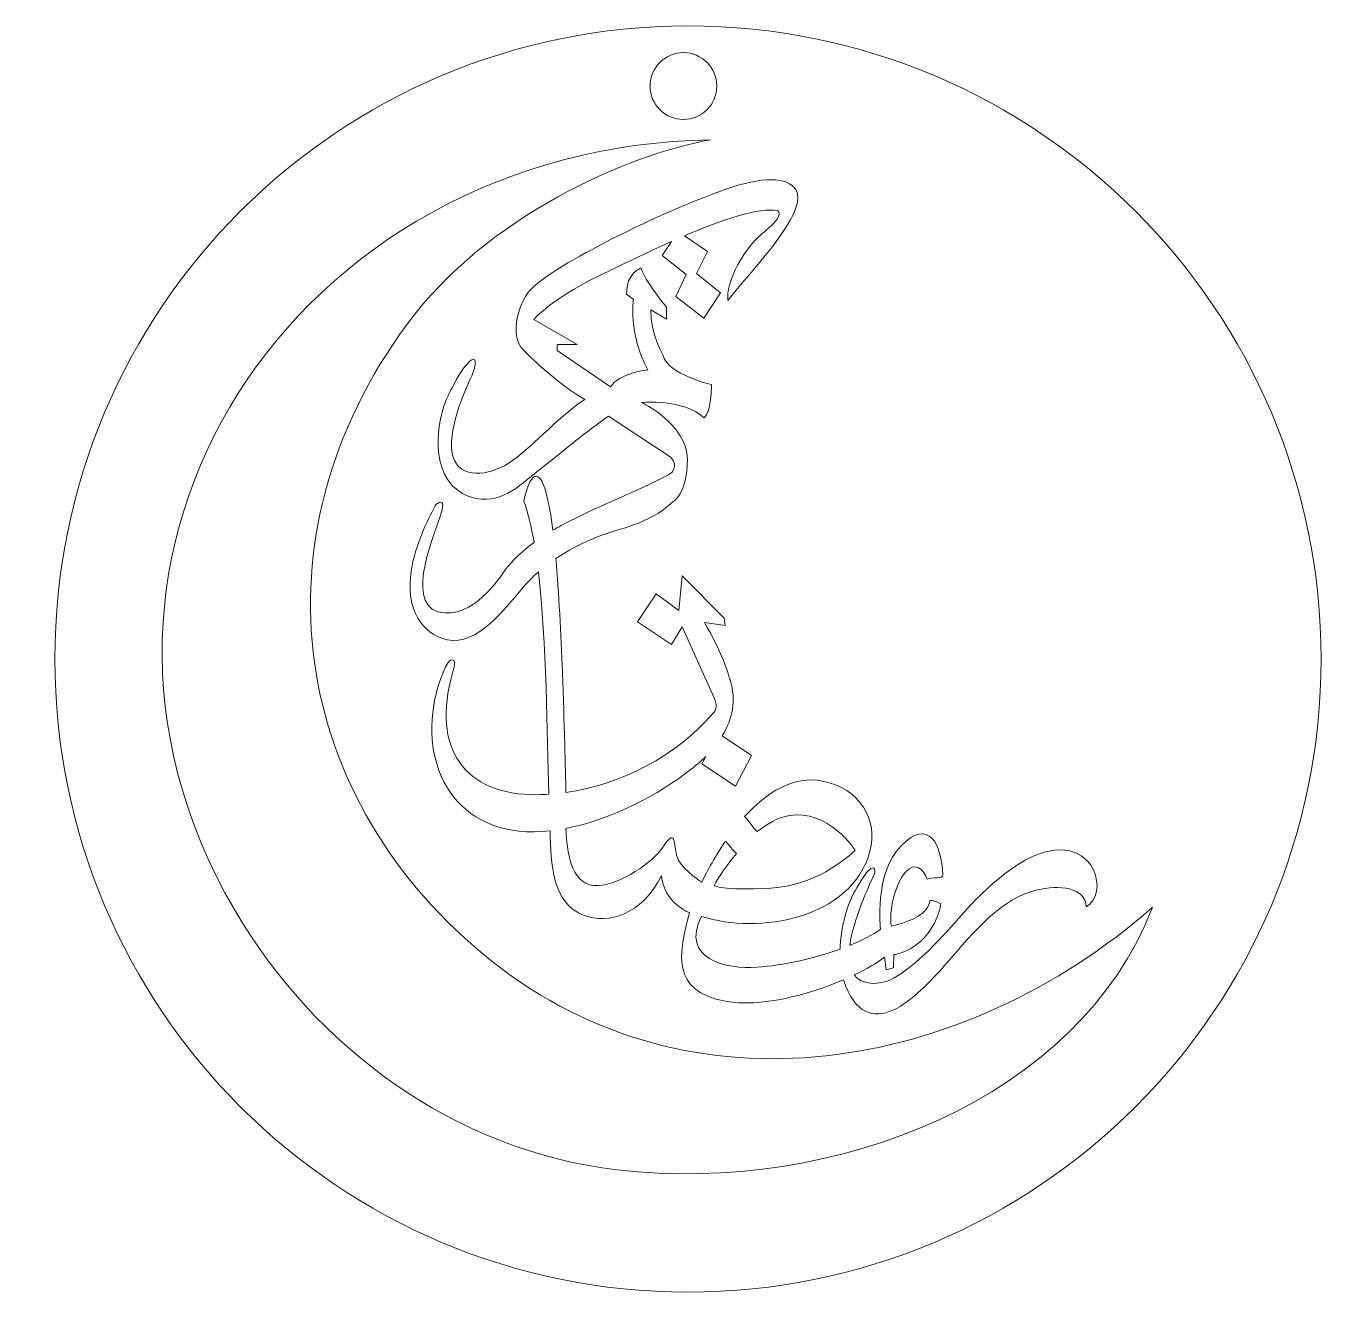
# Model space of a CAD drawing. Header units: millimetres. Extents: x -77 to 73, y -73 to 73.
import ezdxf

# ---------------------------------------------------------------- set-up
doc = ezdxf.new("R2010")
doc.units = ezdxf.units.MM
doc.header["$MEASUREMENT"] = 0
doc.layers.add('Layer 1', color=7, linetype='Continuous')

msp = doc.modelspace()

# ---------------------------------------------------------------- linework, layer by layer
at = {"layer": 'Layer 1', "lineweight": 9}
for points, knots in [([(-0.0001, 73.429), (40.5537, 73.429), (73.429, 40.5538), (73.429, 0.0001), (73.429, -40.5537), (40.5537, -73.429), (-0.0001, -73.429), (-40.5538, -73.429), (-73.429, -40.5537), (-73.429, 0.0001), (-73.429, 40.5538), (-40.5538, 73.429), (-0.0001, 73.429)], [0, 0, 0, 0, 0.25, 0.25, 0.25, 0.5, 0.5, 0.5, 0.75, 0.75, 0.75, 1, 1, 1, 1]), ([(-0.5302, 70.3272), (1.6094, 70.3272), (3.3439, 68.5927), (3.3439, 66.4531), (3.3439, 64.3136), (1.6094, 62.5791), (-0.5302, 62.5791), (-2.6697, 62.5791), (-4.4042, 64.3136), (-4.4042, 66.4531), (-4.4042, 68.5927), (-2.6697, 70.3272), (-0.5302, 70.3272)], [0, 0, 0, 0, 0.25, 0.25, 0.25, 0.5, 0.5, 0.5, 0.75, 0.75, 0.75, 1, 1, 1, 1]), ([(-32.5652, 38.8448), (-23.3084, 51.4055), (-6.9555, 58.5265), (2.644, 60.2152), (-45.6515, 59.442), (-76.7868, 12.3813), (-52.6059, -29.0693), (-43.3334, -44.9632), (-27.0761, -57.0727), (-8.1983, -59.248), (17.1122, -62.1639), (45.3092, -51.0024), (53.8903, -28.7996), (31.8338, -48.0543), (0.3567, -53.3805), (-22.6922, -35.0916), (-46.2959, -16.3624), (-50.8086, 14.0914), (-32.5652, 38.8448)], [0, 0, 0, 0, 0.16666667, 0.16666667, 0.16666667, 0.33333333, 0.33333333, 0.33333333, 0.5, 0.5, 0.5, 0.66666667, 0.66666667, 0.66666667, 0.83333333, 0.83333333, 0.83333333, 1, 1, 1, 1]), ([(29.3374, -28.3529), (29.2231, -28.9691), (29.0804, -29.4866), (28.9068, -29.908), (27.2318, -33.976), (23.8815, -34.2752), (23.8815, -34.2752), (23.8815, -34.2752), (23.8217, -35.8307), (23.8217, -35.8307), (23.8217, -35.8307), (22.9842, -36.07), (22.9842, -36.07), (22.9842, -36.07), (22.8047, -34.5744), (22.8047, -34.5744), (21.9578, -35.2331), (20.73, -35.9557), (19.2744, -36.6502), (20.0811, -37.6977), (21.5634, -37.8317), (23.0014, -37.3915), (25.1119, -36.7453), (28.6096, -33.2737), (30.9308, -30.6032), (32.9716, -28.2554), (37.3169, -23.4663), (41.4493, -22.3713), (47.3302, -20.8128), (48.8413, -27.3116), (46.1645, -28.7443), (46.1645, -26.4304), (42.9683, -26.1934), (40.4832, -26.7848), (36.2809, -27.7848), (33.1719, -31.6369), (30.0313, -35.2439), (27.1936, -38.503), (21.19, -45.1653), (18.2854, -37.9152), (18.1942, -37.6877), (18.1137, -37.4511), (18.0429, -37.2072), (13.8511, -39.005), (8.3234, -40.423), (4.3655, -39.7014), (-2.0352, -38.5344), (-1.0742, -34.068), (0.1908, -29.4295), (0.1908, -29.4295), (-2.7825, -28.3204), (-3.0577, -25.1557), (-5.4838, -29.7656), (-9.2175, -30.7621), (-12.0328, -29.7439), (-15.7864, -28.3865), (-15.9011, -23.6889), (-15.9866, -19.9431), (-26.2316, -21.0899), (-31.1435, -13.3609), (-29.3446, -4.5693), (-29.2212, -3.9665), (-28.292, -0.5197), (-27.5394, -0.1535), (-26.7343, 0.2382), (-27.2339, -1.4007), (-27.2992, -1.6286), (-29.7948, -10.3281), (-25.9502, -15.8403), (-17.4721, -15.739), (-17.028, -15.7337), (-16.583, -15.7159), (-16.1378, -15.687), (-16.3543, -8.7034), (-16.3752, 1.8952), (-17.3535, 10.0931), (-18.056, 9.4834), (-18.6957, 8.8397), (-19.2472, 8.1738), (-21.8575, 5.0216), (-25.0219, 1.072), (-28.5711, 2.4059), (-31.0033, 3.32), (-33.0869, 6.1544), (-31.8931, 11.3039), (-31.0887, 14.7738), (-29.2288, 17.9064), (-29.2288, 17.9064), (-27.7366, 19.0494), (-28.7951, 16.4274), (-28.7951, 16.4274), (-29.6162, 13.8149), (-33.144, 5.6073), (-28.1704, 5.3384), (-24.3179, 5.1302), (-21.2977, 10.2219), (-21.2977, 10.2219), (-20.3146, 11.492), (-19.1391, 12.5682), (-17.8474, 13.5124), (-18.1653, 15.3384), (-18.5519, 16.9639), (-19.0256, 18.2953), (-19.0256, 18.2953), (-18.3961, 21.875), (-17.3341, 21.0883), (-16.6273, 20.5647), (-16.0893, 18.2202), (-15.6756, 14.9298), (-15.0382, 15.3044), (-14.3852, 15.6585), (-13.7236, 15.9977), (-10.0016, 17.9054), (-5.9155, 19.4158), (-2.2674, 21.3735), (-0.864, 22.1265), (-1.9438, 23.36), (-1.9438, 23.36), (-1.9438, 23.36), (-9.2319, 28.1492), (-9.2319, 28.1492), (-11.7859, 26.403), (-14.3228, 24.2239), (-16.8417, 22.2557), (-19.2685, 20.3595), (-21.4481, 18.0114), (-24.5287, 18.6217), (-29.4585, 19.5981), (-29.5755, 25.511), (-28.3031, 29.3593), (-28.0309, 30.1826), (-26.8916, 32.5939), (-25.8612, 33.9095), (-24.2522, 35.9638), (-24.5917, 33.858), (-25.0775, 32.8349), (-25.921, 31.0589), (-28.0253, 26.2773), (-27.2571, 23.523), (-26.4839, 20.7497), (-23.0532, 21.2853), (-20.8623, 22.6729), (-18.2129, 24.3509), (-15.3842, 27.8136), (-11.9672, 30.0978), (-14.9996, 31.8744), (-17.9368, 34.6759), (-19.0904, 35.8312), (-20.8339, 37.5769), (-19.6174, 41.646), (-17.9599, 43.1458), (-14.5155, 46.2626), (-2.1136, 52.3394), (5.2029, 54.7525), (9.1123, 56.0419), (12.0384, 55.8339), (12.6544, 54.1317), (13.5969, 51.5274), (7.5256, 45.1828), (5.7349, 42.979), (5.7349, 42.979), (4.6041, 41.5803), (4.6041, 41.5803), (4.4963, 43.8095), (6.0983, 46.7092), (7.7885, 48.5903), (8.4824, 49.3623), (11.2671, 51.2062), (10.4267, 51.9823), (8.331, 52.4797), (3.8454, 50.9087), (-0.4169, 49.0808), (-0.4169, 49.0808), (2.2806, 47.2515), (2.2806, 47.2515), (2.2806, 47.2515), (0.9799, 44.7289), (0.9799, 44.7289), (0.9799, 44.7289), (3.7783, 42.4823), (3.7783, 42.4823), (3.7783, 42.4823), (1.847, 39.5262), (1.847, 39.5262), (1.847, 39.5262), (-1.4244, 42.0488), (-1.4244, 42.0488), (-1.4244, 42.0488), (-0.2026, 44.6107), (-0.2026, 44.6107), (-0.2026, 44.6107), (-3.001, 46.8179), (-3.001, 46.8179), (-3.001, 46.8179), (-1.9252, 48.4201), (-1.9252, 48.4201), (-4.9661, 47.0619), (-7.7233, 45.6815), (-9.1839, 44.9806), (-15.6896, 42.0138), (-17.8858, 39.3683), (-17.8858, 39.3683), (-17.8858, 39.3683), (-12.8645, 36.4649), (-12.8645, 36.4649), (-12.8645, 36.4649), (-15.1855, 36.4649), (-15.1855, 36.4649), (-15.1855, 36.4649), (-15.1855, 35.7806), (-15.1855, 35.7806), (-15.1855, 35.7806), (-8.9664, 31.5552), (-8.9664, 31.5552), (-8.0439, 33.1619), (-4.6618, 33.5323), (-4.6618, 33.5323), (-6.9231, 37.7575), (-6.3282, 41.715), (-6.3282, 41.715), (-6.3282, 41.715), (-7.1316, 42.3102), (-7.1316, 42.3102), (-7.1612, 44.8395), (-5.4355, 45.3452), (-5.4355, 45.3452), (-5.1082, 44.0063), (-2.4896, 40.7926), (-2.4896, 40.7926), (-2.4896, 40.7926), (-2.4739, 39.4047), (-2.4739, 39.4047), (-2.4739, 39.4047), (-4.3186, 40.5056), (-4.3186, 40.5056), (-4.3186, 37.4408), (-2.8606, 35.1795), (-2.8606, 35.1795), (-2.3252, 32.9776), (2.7346, 31.8329), (2.7346, 31.8329), (2.6893, 28.4842), (1.8748, 27.9864), (1.8748, 27.9864), (-0.569, 30.2037), (-5.3657, 29.7512), (-5.3657, 29.7512), (-5.3657, 29.7512), (-0.071, 27.2172), (-0.071, 23.1444), (-0.071, 19.0716), (-1.7646, 18.2415), (-1.7646, 18.2415), (-4.6853, 15.46), (-7.8728, 15.3069), (-11.2369, 13.8775), (-12.6339, 13.2838), (-14.0338, 12.523), (-15.3275, 11.645), (-14.9681, 7.6514), (-14.7315, 2.9071), (-14.5663, -1.5658), (-14.3486, -7.4548), (-14.2017, -12.8711), (-14.1629, -15.4821), (-7.6905, -14.5633), (-1.3726, -11.2428), (2.8567, -6.351), (3.3319, -5.8014), (3.5031, -5.4989), (2.8626, -4.0813), (2.8626, -4.0813), (-0.666, 3.7293), (-0.666, 3.7293), (-0.666, 3.7293), (-1.9065, 1.6747), (-1.9065, 1.6747), (-1.9065, 1.6747), (-5.863, 4.3124), (-5.863, 4.3124), (-5.863, 4.3124), (-3.7049, 7.5494), (-3.7049, 7.5494), (-3.7049, 7.5494), (-1.0625, 5.6315), (-1.0625, 5.6315), (-1.0625, 5.6315), (-0.6759, 9.6267), (-0.6759, 9.6267), (-0.6759, 9.6267), (4.2152, 4.7356), (4.2152, 4.7356), (4.2152, 4.7356), (4.3107, 3.8954), (4.3107, 3.8954), (4.3107, 3.8954), (1.9008, 4.2226), (1.9008, 4.2226), (4.0133, 0.7416), (4.8782, -2.4025), (4.8782, -2.4025), (5.6411, -4.8118), (5.1466, -6.9953), (3.9829, -8.901), (3.9829, -8.901), (7.3762, -11.198), (7.3762, -11.198), (7.3762, -11.198), (5.5179, -14.7349), (5.5179, -14.7349), (5.5179, -14.7349), (1.6213, -12.1572), (1.6213, -12.1572), (1.6213, -12.1572), (2.0698, -11.2892), (2.0698, -11.2892), (1.5387, -11.8206), (0.9654, -12.3208), (0.3695, -12.7876), (-3.3718, -15.7182), (-8.8099, -18.6018), (-14.1525, -19.657), (-14.0282, -22.898), (-13.3736, -26.4586), (-10.4185, -26.2734), (-7.7613, -26.1068), (-4.1106, -23.6426), (-2.889, -21.8005), (-1.1695, -19.2077), (-1.8013, -22.0069), (-1.1186, -23.2816), (-0.3542, -24.7084), (1.614, -25.8835), (1.614, -25.8835), (2.268, -24.4769), (3.2319, -22.8566), (4.2754, -21.1919), (4.4107, -20.976), (5.0122, -22.0656), (5.6317, -22.5513), (4.0013, -24.4562), (3.0257, -26.2645), (3.0257, -26.2645), (3.0257, -26.2645), (3.8075, -26.89), (9.5939, -26.5773), (15.3801, -26.2645), (19.3941, -22.1985), (19.3941, -22.1985), (19.3941, -22.1985), (16.3184, -17.3505), (11.6269, -18.1845), (10.3521, -18.4111), (9.2179, -19.1202), (8.0384, -20.0106), (7.9691, -20.063), (6.9941, -18.7413), (6.5741, -18.2528), (9.0832, -15.4995), (12.1983, -13.5015), (15.6088, -14.1566), (19.9084, -14.9825), (22.089, -18.6666), (21.11, -22.3042), (19.0013, -30.139), (8.1674, -32.0084), (1.5666, -29.8482), (-0.9157, -34.8128), (4.4015, -36.0029), (8.0436, -35.7489), (11.0205, -35.5412), (14.6372, -34.732), (17.6483, -33.6491), (17.7153, -31.3871), (18.2901, -29.0475), (19.1377, -27.3609), (19.1377, -27.3609), (19.792, -26.0225), (20.714, -24.7734), (21.4295, -23.804), (21.9575, -24.2378), (21.5397, -25.1109), (20.9673, -26.307), (19.1979, -30.1817), (18.7586, -33.226), (20.1984, -32.6441), (21.4419, -32.0026), (22.3261, -31.3438), (22.3261, -31.3438), (21.5483, -24.8229), (24.7191, -21.6521), (27.9923, -18.379), (29.3842, -21.5134), (29.5482, -25.0146), (29.5739, -25.5652), (28.3419, -25.2435), (27.7547, -25.5488), (27.2722, -24.3168), (26.3503, -23.4743), (25.2253, -24.7126), (24.0312, -26.0265), (23.2691, -29.3215), (23.5862, -31.0022), (26.0362, -30.367), (27.7847, -29.5961), (28.0556, -28.0706), (28.0922, -27.8647), (28.706, -28.1205), (29.3374, -28.3529)], [0, 0, 0, 0, 0.00735294, 0.00735294, 0.00735294, 0.01470588, 0.01470588, 0.01470588, 0.02205882, 0.02205882, 0.02205882, 0.02941176, 0.02941176, 0.02941176, 0.03676471, 0.03676471, 0.03676471, 0.04411765, 0.04411765, 0.04411765, 0.05147059, 0.05147059, 0.05147059, 0.05882353, 0.05882353, 0.05882353, 0.06617647, 0.06617647, 0.06617647, 0.07352941, 0.07352941, 0.07352941, 0.08088235, 0.08088235, 0.08088235, 0.08823529, 0.08823529, 0.08823529, 0.09558824, 0.09558824, 0.09558824, 0.10294118, 0.10294118, 0.10294118, 0.11029412, 0.11029412, 0.11029412, 0.11764706, 0.11764706, 0.11764706, 0.125, 0.125, 0.125, 0.13235294, 0.13235294, 0.13235294, 0.13970588, 0.13970588, 0.13970588, 0.14705882, 0.14705882, 0.14705882, 0.15441176, 0.15441176, 0.15441176, 0.16176471, 0.16176471, 0.16176471, 0.16911765, 0.16911765, 0.16911765, 0.17647059, 0.17647059, 0.17647059, 0.18382353, 0.18382353, 0.18382353, 0.19117647, 0.19117647, 0.19117647, 0.19852941, 0.19852941, 0.19852941, 0.20588235, 0.20588235, 0.20588235, 0.21323529, 0.21323529, 0.21323529, 0.22058824, 0.22058824, 0.22058824, 0.22794118, 0.22794118, 0.22794118, 0.23529412, 0.23529412, 0.23529412, 0.24264706, 0.24264706, 0.24264706, 0.25, 0.25, 0.25, 0.25735294, 0.25735294, 0.25735294, 0.26470588, 0.26470588, 0.26470588, 0.27205882, 0.27205882, 0.27205882, 0.27941176, 0.27941176, 0.27941176, 0.28676471, 0.28676471, 0.28676471, 0.29411765, 0.29411765, 0.29411765, 0.30147059, 0.30147059, 0.30147059, 0.30882353, 0.30882353, 0.30882353, 0.31617647, 0.31617647, 0.31617647, 0.32352941, 0.32352941, 0.32352941, 0.33088235, 0.33088235, 0.33088235, 0.33823529, 0.33823529, 0.33823529, 0.34558824, 0.34558824, 0.34558824, 0.35294118, 0.35294118, 0.35294118, 0.36029412, 0.36029412, 0.36029412, 0.36764706, 0.36764706, 0.36764706, 0.375, 0.375, 0.375, 0.38235294, 0.38235294, 0.38235294, 0.38970588, 0.38970588, 0.38970588, 0.39705882, 0.39705882, 0.39705882, 0.40441176, 0.40441176, 0.40441176, 0.41176471, 0.41176471, 0.41176471, 0.41911765, 0.41911765, 0.41911765, 0.42647059, 0.42647059, 0.42647059, 0.43382353, 0.43382353, 0.43382353, 0.44117647, 0.44117647, 0.44117647, 0.44852941, 0.44852941, 0.44852941, 0.45588235, 0.45588235, 0.45588235, 0.46323529, 0.46323529, 0.46323529, 0.47058824, 0.47058824, 0.47058824, 0.47794118, 0.47794118, 0.47794118, 0.48529412, 0.48529412, 0.48529412, 0.49264706, 0.49264706, 0.49264706, 0.5, 0.5, 0.5, 0.50735294, 0.50735294, 0.50735294, 0.51470588, 0.51470588, 0.51470588, 0.52205882, 0.52205882, 0.52205882, 0.52941176, 0.52941176, 0.52941176, 0.53676471, 0.53676471, 0.53676471, 0.54411765, 0.54411765, 0.54411765, 0.55147059, 0.55147059, 0.55147059, 0.55882353, 0.55882353, 0.55882353, 0.56617647, 0.56617647, 0.56617647, 0.57352941, 0.57352941, 0.57352941, 0.58088235, 0.58088235, 0.58088235, 0.58823529, 0.58823529, 0.58823529, 0.59558824, 0.59558824, 0.59558824, 0.60294118, 0.60294118, 0.60294118, 0.61029412, 0.61029412, 0.61029412, 0.61764706, 0.61764706, 0.61764706, 0.625, 0.625, 0.625, 0.63235294, 0.63235294, 0.63235294, 0.63970588, 0.63970588, 0.63970588, 0.64705882, 0.64705882, 0.64705882, 0.65441176, 0.65441176, 0.65441176, 0.66176471, 0.66176471, 0.66176471, 0.66911765, 0.66911765, 0.66911765, 0.67647059, 0.67647059, 0.67647059, 0.68382353, 0.68382353, 0.68382353, 0.69117647, 0.69117647, 0.69117647, 0.69852941, 0.69852941, 0.69852941, 0.70588235, 0.70588235, 0.70588235, 0.71323529, 0.71323529, 0.71323529, 0.72058824, 0.72058824, 0.72058824, 0.72794118, 0.72794118, 0.72794118, 0.73529412, 0.73529412, 0.73529412, 0.74264706, 0.74264706, 0.74264706, 0.75, 0.75, 0.75, 0.75735294, 0.75735294, 0.75735294, 0.76470588, 0.76470588, 0.76470588, 0.77205882, 0.77205882, 0.77205882, 0.77941176, 0.77941176, 0.77941176, 0.78676471, 0.78676471, 0.78676471, 0.79411765, 0.79411765, 0.79411765, 0.80147059, 0.80147059, 0.80147059, 0.80882353, 0.80882353, 0.80882353, 0.81617647, 0.81617647, 0.81617647, 0.82352941, 0.82352941, 0.82352941, 0.83088235, 0.83088235, 0.83088235, 0.83823529, 0.83823529, 0.83823529, 0.84558824, 0.84558824, 0.84558824, 0.85294118, 0.85294118, 0.85294118, 0.86029412, 0.86029412, 0.86029412, 0.86764706, 0.86764706, 0.86764706, 0.875, 0.875, 0.875, 0.88235294, 0.88235294, 0.88235294, 0.88970588, 0.88970588, 0.88970588, 0.89705882, 0.89705882, 0.89705882, 0.90441176, 0.90441176, 0.90441176, 0.91176471, 0.91176471, 0.91176471, 0.91911765, 0.91911765, 0.91911765, 0.92647059, 0.92647059, 0.92647059, 0.93382353, 0.93382353, 0.93382353, 0.94117647, 0.94117647, 0.94117647, 0.94852941, 0.94852941, 0.94852941, 0.95588235, 0.95588235, 0.95588235, 0.96323529, 0.96323529, 0.96323529, 0.97058824, 0.97058824, 0.97058824, 0.97794118, 0.97794118, 0.97794118, 0.98529412, 0.98529412, 0.98529412, 0.99264706, 0.99264706, 0.99264706, 1, 1, 1, 1])]:
    msp.add_open_spline(points, degree=3, knots=knots, dxfattribs=at)

doc.saveas('drawing.dxf')
